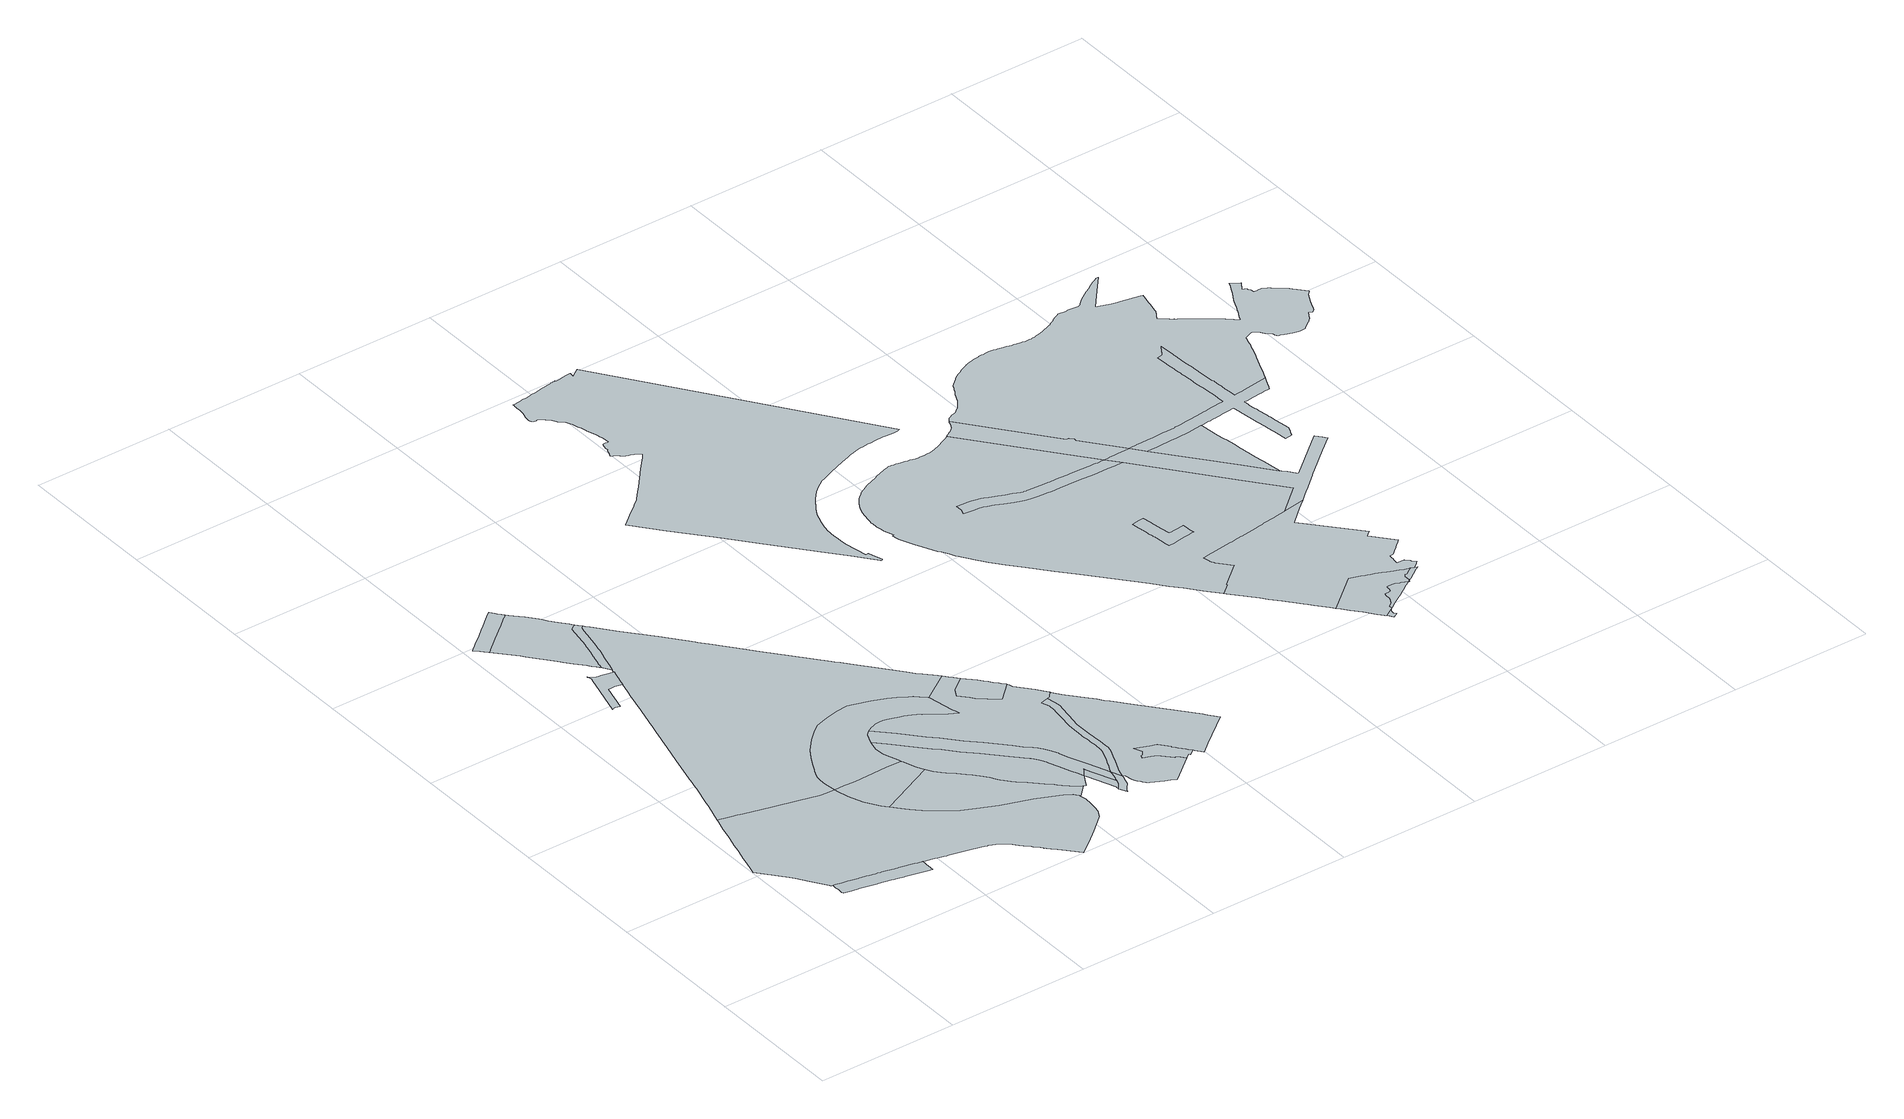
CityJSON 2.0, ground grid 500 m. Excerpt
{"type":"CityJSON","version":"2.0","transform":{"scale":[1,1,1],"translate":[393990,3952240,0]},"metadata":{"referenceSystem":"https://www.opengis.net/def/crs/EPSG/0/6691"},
"CityObjects":{
"object1":{"type":"GenericCityObject","attributes":{"class":"9","urbanPlanType":"21","prefecture":"13","city":"13100"},"geometry":[{"type":"MultiSurface","lod":"0","boundaries":[[[0,1,2,3,4,5,6,7,8,9,10,11,12,13,14,15,16,17,18,19,20,21,22,23,24,25,26,27,28,29,30,31,32,33,34,35,36,37,38,39,40,41,42,43,44,45,46,47,48,49,50,51,52,53]]]}]},
"object2":{"type":"GenericCityObject","attributes":{"class":"11","urbanPlanType":"21","prefecture":"13","city":"13100"},"geometry":[{"type":"MultiSurface","lod":"0","boundaries":[[[54,55,56,57,58,59,60,61,62,63,64,65,66,67,68,69,70,71,72,73,74,75,76,77,78,79,80,81,31,30,29,28,27,26,25,24,23,22,21,20,19,18,17,16,15,14,13,12,11,10,9,8,7,6,5,4,3,2,1,0,53,82,83,84,85,86,87,88,89,90,91,92,93,94,95,96,97,98,99,100,101,102,103,104,105,106,107,108,109,110,111,112,113,114,115,116,117,118,119,120,121,122,123,124,125,126,127,128,129,130,131,132,133,134,135,136,137,138,139,140,141,142,143,144,145]]]}]},
"object3":{"type":"GenericCityObject","attributes":{"class":"9","urbanPlanType":"21","prefecture":"13","city":"13100"},"geometry":[{"type":"MultiSurface","lod":"0","boundaries":[[[146,147,148,149,150,151,152,153,154,155,156,157,158,159,160,161,162,163,164,165,166,167,168,169,170,171,172]]]}]},
"object4":{"type":"GenericCityObject","attributes":{"class":"11","urbanPlanType":"21","prefecture":"13","city":"13100"},"geometry":[{"type":"MultiSurface","lod":"0","boundaries":[[[173,174,175,176,177,178,179,180,181,182,183,184,185,186,187,188,189,190,191,192,193,194,195,196,197,198,199,200,201,202,203,204,205,206,207,208,209,210]]]}]},
"object5":{"type":"GenericCityObject","attributes":{"class":"11","urbanPlanType":"21","prefecture":"13","city":"13100"},"geometry":[{"type":"MultiSurface","lod":"0","boundaries":[[[211,212,213,214,215,216,217,218,219,220,210,209,208,207,206,205,204,203,202,201,200,199,198,197,196,195,194,193,192,221,222,223,224,225,226,227,228,229,230,231,232,233,234,235,236,237,238,239,240,241,242,243,244,245,246,247,248,249,250,251,252,253,254,255]]]}]},
"object6":{"type":"GenericCityObject","attributes":{"class":"5","urbanPlanType":"21","prefecture":"13","city":"13100"},"geometry":[{"type":"MultiSurface","lod":"0","boundaries":[[[256,257,258,259,260,261,262,263,264,265,144,143,142,141,140,139,138,266]]]}]},
"object7":{"type":"GenericCityObject","attributes":{"class":"11","urbanPlanType":"21","prefecture":"13","city":"13100"},"geometry":[{"type":"MultiSurface","lod":"0","boundaries":[[[267,255,254,253,252,251,250,249,248,247,246,245,244,243,242,241,240,239,238,237,236,235,234,268,269,270,271,272,273,274,275,276,277,278,279,280,281,282,283]]]}]},
"object8":{"type":"GenericCityObject","attributes":{"class":"12","urbanPlanType":"21","prefecture":"13","city":"13100"},"geometry":[{"type":"MultiSurface","lod":"0","boundaries":[[[284,285,286,287,288,289,290,291,292,293,294,295,296,297,298,299,300,301,302,303,304,305,306,307,266,138,137,136,135,134,133,132,131,130,129,128,127,126,125,124,308]]]}]},
"object9":{"type":"GenericCityObject","attributes":{"class":"12","urbanPlanType":"21","prefecture":"13","city":"13100"},"geometry":[{"type":"MultiSurface","lod":"0","boundaries":[[[309,310,311,312,313,314,315,316,317,318,319,320,321,322,323,324,325,326,327,328,329,330,283,282,281,280,279,278,277,276,275,274,273,272,271,270,269,268,331,332,172,171,170,169,168,333,334,335,336,337,338,339,340,341,342,343,344,345,346,347,348,349,350,351,62,61,60,59,58,57,56,55,54,145,352,353,354,355,356,357,358,359,360,361,362,363,364,365,366,367,368,369,370,371,372,373,374,375,376,377,378]]]}]},
"object10":{"type":"GenericCityObject","attributes":{"class":"12","urbanPlanType":"21","prefecture":"13","city":"13100"},"geometry":[{"type":"MultiSurface","lod":"0","boundaries":[[[376,375,374,373,372,371,370,369,368,367,366,365,364,363,362,361,360,359,358,357,356,355,354,353,352,145,144,265,264,263,262,261,260,259,379,380,381,382,383,384,385,386,387,388,389,390,391,392,393,394,395,396,397,398,399,400,401,402,403,404,405,406,407,408,409,410,377]]]}]},
"object11":{"type":"GenericCityObject","attributes":{"class":"11","urbanPlanType":"21","prefecture":"13","city":"13100"},"geometry":[{"type":"MultiSurface","lod":"0","boundaries":[[[411,412,413,414,415,416,417,418,419,420,421,422,423,424,425,426,427,428,429,430,431,432,433,434,435,436,437,438,439,440,441,442,443,444,445,446,447,448,449,450,451,452,453,454,455,456,457,458,459,460,461,462,463,464,465,466,467,468,469,470,471,472,473,474,475,476,477,478,479,480,481,482,483,484,485,486,487,488,489,490,386,385,384,383,382,381,380,379,259,258,257,256,266,307,306,305,304,303,302,301,300,299,298,297,296,295,294,293,292,291,290,289,288,287,286,285,284,308,491,492,493,494]]]}]},
"object12":{"type":"GenericCityObject","attributes":{"class":"11","urbanPlanType":"21","prefecture":"13","city":"13100"},"geometry":[{"type":"MultiSurface","lod":"0","boundaries":[[[495,496,497,498,499,500,501,502,503,504,505,506,507,508,509,510,511,512,513,514,515,516,517,518,519,520,521,522,523,524,525,526,527,528,529,530,531,532,533,534,535,536,537,538,539,540,541,542,543,544,545,546,547,548,549,550,551,552,553,554,555,556,557,558,559,560,561,562,563,564,565,566,567,568,569,570,571,572,573,574,575,576,577,578,579,580,581,582,583,390,389,388,387,386,490,489,488,487,486,485,484,483,482,481,480,479,478,477,476,475,474,473,472,471,470,469,468,467,466,465,464,463,462,461,460,459,458,457,456,455,454,453,452,451,450,449,448,447,446,445,444,443,442,441,440,439,438,437,436,435,434,433,432,431,430,429,428,427,426,425,424,423,422,421,420,419,418,417,416,415,414,413,412,411,494,584,585,586,587,588,589,590,591,592,593,594,595,596,597]]]}]},
"object13":{"type":"GenericCityObject","attributes":{"class":"11","urbanPlanType":"21","prefecture":"13","city":"13100"},"geometry":[{"type":"MultiSurface","lod":"0","boundaries":[[[598,599,600,378,377,410,409,408,407,406,405,404,403,402,401,400,399,398,397,396,395,394,393,392,391,390,583,582,581,580,579,578,577,576,575,574,573,572,571,570,569,568,567,566,565,564,563,562,561,560,559,558,557,556,555,554,553,552,551,550,549,548,547,546,545,544,543,542,541,540,539,538,537,536,535,534,533,532,531,530,529,528,527,526,525,524,523,522,521,520,519,518,517,516,515,514,513,512,511,510,509,508,507,506,505,504,503,502,501,500,499,498,497,496,495,597,601,602,603,604,605,606,607,608,609,610,611,612,613,614,615,616,617,618,619,620,621,622,623,624,625,626,627,628,629,630,631,632,633,634,635,636,637,638,639,640,641,642,643,644,645,646,647,648,649,650,651,652,653,654,655,656,657,658,659,660,661,662,663,664,665,666,667]]]}]},
"object14":{"type":"GenericCityObject","attributes":{"class":"5","urbanPlanType":"21","prefecture":"13","city":"13100"},"geometry":[{"type":"MultiSurface","lod":"0","boundaries":[[[588,587,586,585,584,494,668,669,670,671,672,673,674,675,676,677,678,679,680,681,589]]]}]},
"object15":{"type":"GenericCityObject","attributes":{"class":"9","urbanPlanType":"21","prefecture":"13","city":"13100"},"geometry":[{"type":"MultiSurface","lod":"0","boundaries":[[[597,596,595,594,593,592,591,590,589,681,680,679,678,677,676,682,683,684,685,686,687,688,689,690,691,692,693,694]]]}]},
"object16":{"type":"GenericCityObject","attributes":{"class":"11","urbanPlanType":"21","prefecture":"13","city":"13100"},"geometry":[{"type":"MultiSurface","lod":"0","boundaries":[[[695,696,697,698,699,700,701,702,703,704,705,706,707,708,709,710,711,712,713,650,649,648,647,646,645,644,643,642,641,640,639,638,637,636,635,634,633,632,631,630,629,628,627,626,625,624,623,622,621,620,619,618,617,616,615,614,613,612,611,610,609,608,607,606,605,604,603,602,601,597,694]]]}]},
"object17":{"type":"GenericCityObject","attributes":{"class":"11","urbanPlanType":"21","prefecture":"13","city":"13100"},"geometry":[{"type":"MultiSurface","lod":"0","boundaries":[[[714,715,716,717,718,719,720,721,667,666,665,664,663,662,661,660,659,658,657]]]}]},
"object18":{"type":"GenericCityObject","attributes":{"class":"9","urbanPlanType":"21","prefecture":"13","city":"13100"},"geometry":[{"type":"MultiSurface","lod":"0","boundaries":[[[722,723,724,725,726,727,728,729,730,731,732,733,734,735,736,737,738,739,740,741,742,743,744,745,746,747,748]]]}]},
"object19":{"type":"GenericCityObject","attributes":{"class":"5","urbanPlanType":"21","prefecture":"13","city":"13100"},"geometry":[{"type":"MultiSurface","lod":"0","boundaries":[[[749,750,751,752,753,754,755,756,757,758,759,760,761,652,651,650,713,712,711,710,709,708,707,706,705,704,703,702,701,700,699,698,697,696,695,694,762,763,764,765,766,767,768,769,770,771,772,773,774,775,776,777,778,779,780,745,744,743,742,741,740,739,738,737,736,735,734,733,732,731,730,729,728,727,726,725,724,723,722,748,781,782,783,784,785]]]}]},
"object20":{"type":"GenericCityObject","attributes":{"class":"12","urbanPlanType":"21","prefecture":"13","city":"13100"},"geometry":[{"type":"MultiSurface","lod":"0","boundaries":[[[786,787,788,789,790,791,792,793,794,795,796,797,798,799,800,801,802,803,804,805,806,807,808,809,810,811,812,813,814,815,816,817,818,819,820,821,822,823,824,825,826,827,828,829,830,831,832,833,834,835,836,837,838,839,840,841,842,843,844,845,846,847,848,849,850,851,852,853,854,855,856,857,858,859,860,861,862,863,864,865,866,867,868,869,870,871,872,873,874,875,876,877,878,879,880,881,882,883,884,885,886,887,888,889,890,891,892,893,894,895,896,897,898,899,900,901,902,903,904,905,906,907,908,909,910,911,912,913,914,915,916,917,918,919,920,921,922,923,924,925,926,927,928,929,930,931,932,933,934,935,936,937,938,939,940,941,942,943,944,945,946,947,948,949,950,951,952,953,954,955,956,957,958,959,960,961,962,963,964,965,966,967,968,969,970,971,972,973,974,975,976,977,978,979,980,981,982,983,984,985,986,987,988,989,990,991,992,993,994,995,996,997,998,999,1000,1001,1002,1003,1004]]]}]},
"object21":{"type":"GenericCityObject","attributes":{"class":"11","urbanPlanType":"21","prefecture":"13","city":"13100"},"geometry":[{"type":"MultiSurface","lod":"0","boundaries":[[[1005,1006,1007,1008,1009,1010,1011,1012,1013,1014,1015,1016,1017,1018,1019,1020,1021,1022,1023,1024,1025,1026,1027,1028,1029,1030,1031,1032,1033,1034,1035,1036,1037,1038,1039,1040,1041,1042,1043,1044,1045,1046,1047,1048,1049,1050,1051,1052,1053,1054,1055,1056,1057,1058,1059,1060,1061,1062,1063,1064,1065,1066,1067,1068,1069,1070,1071,1072,1073,1074,1075,1076,1077,1078,1079,1080,1081,1082,1083,1084,1085,1086,1087,1088,1089,1090,1091,1092,1093,1094,1095,1096,1097,1098,1099,1100,1101,1102,1103,1104,1105,1106,1107,1108,1109,1110,1111,1112,1113,1114,1115,1116,1117,1118,1119,1120,1121,1122,1123,1124,1125,1126,1127,1128,1129,1130,1131,1132,1133,1134,1135,1136,1137,1138,1139,1140,1141,1142,1143,1144,1145,1146,1147,1148,1149,1150,1151,1152,1153,1154,1155,1156,1157,1158,1159,1160,1161,1162,1163,1164,1165,1166,1167,1168,1169,1170,1171,1172,1173,1174,1175,1176,1177,1178,1179,1180,1181,1182,1183,1184,1185,1186,1187,1188,1189,1190,1191,1192,1193,1194,1195,1196,1197,1198,1199,1200,1201,1202,1203,1204,1205,1206,1207,1208,1209,1210,1211,1212,1213,1214,1215,1216],[1217,1218,1219,1220,1221,1222,1223,1224,1225,1226,1227,1228,1229,1230,1231,1232,1233,1234,1235,1236,1237,1238,1239,1240,1241,1242,1243,1244,1245,1246,1247,1248,1249,1250,1251,1252,1253]]]}]},
"object22":{"type":"GenericCityObject","attributes":{"class":"9","urbanPlanType":"21","prefecture":"13","city":"13100"},"geometry":[{"type":"MultiSurface","lod":"0","boundaries":[[[1215,1214,1213,1212,1211,1210,1209,1208,1207,1206,1205,1204,1203,1202,1201,1200,1199,1198,1197,1196,1195,1194,1193,1192,1191,1190,1189,1188,1187,1186,1185,1184,1183,1182,1181,1180,1179,1178,1177,1176,1175,1174,1173,1172,1171,1170,1169,1168,1167,1166,1165,1164,1163,1162,1161,1160,1159,1158,1157,1156,1155,1154,1153,1152,1151,1150,1149,1148,1147,1146,1145,1144,1216]]]}]},
"object23":{"type":"GenericCityObject","attributes":{"class":"9","urbanPlanType":"21","prefecture":"13","city":"13100"},"geometry":[{"type":"MultiSurface","lod":"0","boundaries":[[[1252,1251,1250,1249,1248,1247,1246,1245,1244,1243,1242,1241,1240,1239,1238,1237,1236,1235,1234,1233,1232,1231,1230,1229,1228,1227,1226,1225,1224,1223,1222,1221,1220,1219,1218,1217,1253]]]}]},
"object24":{"type":"GenericCityObject","attributes":{"class":"5","urbanPlanType":"21","prefecture":"13","city":"13100"},"geometry":[{"type":"MultiSurface","lod":"0","boundaries":[[[1254,1255,1256,1257,1258,1259,1260,1261]]]}]},
"object25":{"type":"GenericCityObject","attributes":{"class":"5","urbanPlanType":"21","prefecture":"13","city":"13100"},"geometry":[{"type":"MultiSurface","lod":"0","boundaries":[[[1262,1263,1264,1265,1266,1140,1139,1138,1137,1136,1135,1134,1133,1132,1131,1130,1129,1128,1127,1126,1125,1124,1123,1122,1121,1120,1119,1118,1117,1116,1115,1114,1113,1112,1111,1110,1109,1108,1107,1106,1105,1267,1268,1269,1270,1271,1272,1273,1274,1275,1276,1277,1278,1279,1280,1281,1282,1283,1284,1285,1286,1287,1288,1289,1290,1291,1292,1293,1294,1295,1296,1297,1298,1299,1300,1301,1302,1303,1304,1305,1306,1307,1308,1309,1310,1311,1312,1313,1314]]]}]},
"object26":{"type":"GenericCityObject","attributes":{"class":"5","urbanPlanType":"21","prefecture":"13","city":"13100"},"geometry":[{"type":"MultiSurface","lod":"0","boundaries":[[[1287,1286,1285,1284,1283,1282,1281,1280,1279,1278,1277,1276,1275,1315,1316,1317,1318,1319,1320,1260,1259,1321,1322,1323,1324,1325,1326,1327,1328,1329,1330,1331,1332,1333,1334,1335,1336,1337,1338,1339,1340,1341,1342,1343,1344,1345,1346,1347,1348,1349,1350,1351,1352,1353,1288]]]}]},
"object27":{"type":"GenericCityObject","attributes":{"class":"5","urbanPlanType":"21","prefecture":"13","city":"13100"},"geometry":[{"type":"MultiSurface","lod":"0","boundaries":[[[1346,1345,1344,1343,1342,1341,1340,1339,1338,1337,1336,1335,1334,1333,1332,1331,1330,1329,1328,1327,1326,1325,1324,1323,1322,1321,1259,1354,1355,1356,1357,1358,1359,1360,1361,1362,1363,1364,1365,1366,1347]]]}]},
"object28":{"type":"GenericCityObject","attributes":{"class":"11","urbanPlanType":"21","prefecture":"13","city":"13100"},"geometry":[{"type":"MultiSurface","lod":"0","boundaries":[[[1367,1368,1369,1370,1371,1372,1373,1374,1375,1376,1377,1378,1379,1380,1381,1382,1383,1384,1385,1386,1006,1005,1216,1387,1388,1389,1390,1391,1392,1393,1394]]]}]},
"object29":{"type":"GenericCityObject","attributes":{"class":"5","urbanPlanType":"21","prefecture":"13","city":"13100"},"geometry":[{"type":"MultiSurface","lod":"0","boundaries":[[[1395,1349,1348,1347]]]}]},
"object30":{"type":"GenericCityObject","attributes":{"class":"5","urbanPlanType":"21","prefecture":"13","city":"13100"},"geometry":[{"type":"MultiSurface","lod":"0","boundaries":[[[1289,1288,1353,1352,1351,1350,1349,1396,1397,1398,1399,1400,1401,1402,1403,1290]]]}]},
"object31":{"type":"GenericCityObject","attributes":{"class":"11","urbanPlanType":"21","prefecture":"13","city":"13100"},"geometry":[{"type":"MultiSurface","lod":"0","boundaries":[[[1404,1405,1406,1407,1408,1409,1410,1411,1412,1413,1414,1415,1416,1417,1418,1419,1420,1421,1422,1423,1424,1425,1426,1427,1428,1429,1430,1431,1432,1433,1434,1435,1436]]]}]},
"object32":{"type":"GenericCityObject","attributes":{"class":"9","urbanPlanType":"21","prefecture":"13","city":"13100"},"geometry":[{"type":"MultiSurface","lod":"0","boundaries":[[[1394,1393,1392,1391,1390,1389,1388,1387,1216,1144,1143,1142,1141,1140,1266,1265,1437,1438,1439,1440,1441,1442,1443,1444,1445,1446,1447,1448,1449,1450,1451,1452,1436,1435,1434]]]}]},
"object33":{"type":"GenericCityObject","attributes":{"class":"9","urbanPlanType":"21","prefecture":"13","city":"13100"},"geometry":[{"type":"MultiSurface","lod":"0","boundaries":[[[1453,1454,1455,1456,1457,1458,1459,1460,1461,1462,1463,1464,1465,1466,1467,1468,1469,1470,1471,1472,1473,1474,1475,1476,1477,1478,1479,1480,1481,1482,1483,1484,1485,1486,1487,1488,1489,1490,1491,1492,1493,1494,1495,1496,1497,1498,1499,1500,1501,1502,1503,1504,1505,1506,1507,1508,1509,1510,1511,1512,1513,1514,1515,1516,1517,1518,1519,1520,1521,1522,1523,1524,1525,1526,1527,1528,1529,1530,1531,1532,1533,1534,1535,1536,1537,1538,1539,1540,1541,1542,1543,1544,1545,1546,1547,1548,1394,1434,1433,1432,1431,1430,1429,1428,1427,1426,1425,1424,1423,1422,1421,1420,1419,1418,1417,1549,1550,1551,1552,1553,1554,1555,1556,1557,1558,1559,1560,1561,1562,1563,1564,1565,1566,1567,1568,1569,1570,1571,1572,1573,1574,1575,1576,1577,1578,1579,1580,1581,1582,1583,1584,1585,1586,1587,1588,1589,1590,1591,1592,1593,1594,1595,1596,1597,1598,1599,1600,1601,1602,1603,1604,1605,1606,1607,1608,1609,1610,1611,1612]]]}]},
"object34":{"type":"GenericCityObject","attributes":{"class":"11","urbanPlanType":"21","prefecture":"13","city":"13100"},"geometry":[{"type":"MultiSurface","lod":"0","boundaries":[[[1613,1614,1615,1616,1617,1618,1619,1620,1621,1622,1623,1624,1625,1626,1627,1628,1629,1630,1631,1632,1633,1634,1635,1636,1637,1638,1639,1640,1641,1642,1643,1644,1645,1646,1647,1648,1649,1650,1651,1652,1653,1654,1655,1656,1657,1658,1659,1660,1661,1662,1663,1664,1665,1666,1667,1668,1669,1670,1671,1672,1673,1674,1675,1676,1677,1678,1679,1680,1681,1682,1683,1684,1685,1686,1687,1688,1689,1690,1691,1692,1693,1694,1695,1696,1697,1698,1699,1700,1701,1702,1703,1704,1705,1706,1707,1708,1709,1710,1711,1712,1713,1714,1715,1716,1717,1718,1719,1720,1721,1722,1723,1724,1725,1726,1727,1728,1729,1730,1731,1732,1733,1734,1735,1736,1737,1738,1739,1740,1741,1742,1743,1744,1745,1746,1747,1748,1749,1750,1751,1752,1753,1754,1755,1756,1757,1758,1759,1760,1761,1762,1763,1764,1765,1766,1767,1768,1769,1770,1771,1772,1773,1774,1775,1776,1777,1778,1779,1780,1781,1782,1783,1784,1785,1786,1787,1788,1789,1790,1791,1792,1793,1794,1795,1796,1797,1798,1799,1800,1801,1802,1803,1804,1805,1806,1807,1808,1809,1810,1811,1812,1813,1814,1815,1816,1817,1818,1819,1820,1821,1822,1823,1824,1825,1826,1827,1828,1829,1830,1831,1832,1833,1834,1835,1836,1837,1838,1839,1840,1841,1842,1843,1844,1845,1846,1371,1370,1369,1368,1367,1394,1548,1547,1546,1545,1544,1543,1542,1541,1540,1539,1538,1537,1536,1535,1534,1533,1532,1531,1530,1529,1528,1527,1526,1525,1524,1523,1522,1521,1520,1519,1518,1517,1516,1515,1514,1513,1512,1511,1510,1509,1508,1507,1506,1505,1504,1503,1502,1501,1500,1499,1498,1497,1496,1495,1494,1493,1492,1491,1490,1489,1488,1487,1486,1485,1484,1483,1482,1481,1480,1479,1478,1477,1476,1475,1474,1473,1472,1471,1470,1469,1468,1467,1466,1465,1464,1463,1462,1461,1460,1459,1458,1457,1456,1455,1454,1453,1612,1847,1848,1849,1850,1851,1852,1853,1854,1855,1856,1857,1858,1859,1860,1861,1862,1863,1864,1865,1866,1867,1868,1869,1870,1871,1872,1873,1874,1875,1876,1877,1878,1879,1880,1881,1882,1883,1884,1885,1886,1887,1888,1889,1890,1891,1892,1893,1894,1895,1896,1897,1898,1899,1900,1901,1902,1903,1904,1905,1906,1907,1908,1909,1910,1911,1912,1913,1914,1915,1916,1917,1918,1919,1920,1921]]]}]}
},
"vertices":[
[451,258,0],[433,262,0],[429,263,0],[385,273,0],[385,274,0],[380,275,0],[377,275,0],[375,276,0],[367,277,0],[363,278,0],[341,284,0],[320,288,0],[318,288,0],[307,291,0],[306,291,0],[293,293,0],[292,294,0],[276,297,0],[274,297,0],[271,298,0],[248,303,0],[245,303,0],[244,304,0],[217,309,0],[212,310,0],[210,311,0],[205,312,0],[189,315,0],[168,319,0],[164,320,0],[162,320,0],[159,321,0],[158,305,0],[158,292,0],[158,285,0],[157,274,0],[160,269,0],[174,266,0],[187,263,0],[209,259,0],[212,258,0],[271,246,0],[275,245,0],[325,235,0],[327,234,0],[332,233,0],[361,226,0],[365,226,0],[442,208,0],[453,205,0],[455,233,0],[454,233,0],[455,248,0],[455,257,0],
[436,728,0],[417,731,0],[349,747,0],[264,768,0],[169,793,0],[151,798,0],[133,802,0],[114,807,0],[86,814,0],[82,803,0],[70,762,0],[58,717,0],[46,674,0],[38,645,0],[26,602,0],[17,568,0],[11,547,0],[5,524,0],[12,515,0],[27,496,0],[77,434,0],[89,419,0],[114,381,0],[146,333,0],[147,332,0],[148,330,0],[152,322,0],[155,322,0],[464,255,0],[481,251,0],[500,247,0],[503,246,0],[530,240,0],[532,239,0],[541,237,0],[568,231,0],[607,222,0],[660,208,0],[665,206,0],[666,206,0],[673,204,0],[679,202,0],[690,197,0],[723,173,0],[744,150,0],[750,143,0],[753,139,0],[770,121,0],[773,118,0],[789,100,0],[795,93,0],[796,91,0],[797,91,0],[801,86,0],[811,76,0],[814,73,0],[814,72,0],[834,51,0],[836,48,0],[843,40,0],[852,30,0],[879,1,0],[923,34,0],[972,74,0],[1010,107,0],[1033,127,0],[1046,153,0],[1051,173,0],[1055,201,0],[1055,226,0],[1052,247,0],[1052,253,0],[1049,256,0],[1040,269,0],[1015,285,0],[983,300,0],[929,322,0],[825,358,0],[759,386,0],[714,408,0],[658,445,0],[617,478,0],[590,506,0],[580,516,0],[549,554,0],[532,574,0],[500,623,0],[482,676,0],[479,683,0],[472,711,0],[470,727,0],[470,728,0],
[287,1645,0],[267,1647,0],[255,1649,0],[251,1649,0],[250,1649,0],[248,1650,0],[246,1651,0],[233,1660,0],[230,1664,0],[229,1665,0],[228,1667,0],[232,1650,0],[230,1645,0],[186,1482,0],[198,1486,0],[199,1486,0],[214,1481,0],[240,1575,0],[249,1575,0],[269,1576,0],[270,1576,0],[272,1575,0],[291,1570,0],[298,1596,0],[298,1598,0],[306,1626,0],[310,1640,0],
[218,2094,0],[214,2098,0],[206,2110,0],[195,2125,0],[194,2125,0],[176,2110,0],[128,2070,0],[125,2068,0],[124,2067,0],[96,2043,0],[82,2032,0],[59,2013,0],[53,2008,0],[40,1998,0],[32,1991,0],[34,1988,0],[39,1983,0],[56,1965,0],[59,1962,0],[67,1953,0],[75,1959,0],[76,1960,0],[78,1962,0],[114,1992,0],[123,1999,0],[125,2001,0],[129,2004,0],[133,2008,0],[137,2011,0],[154,2025,0],[156,2026,0],[160,2030,0],[171,2039,0],[200,2063,0],[206,2068,0],[213,2074,0],[221,2080,0],[226,2085,0],
[363,1917,0],[354,1928,0],[339,1947,0],[311,1980,0],[302,1997,0],[296,2006,0],[269,2040,0],[244,2066,0],[233,2078,0],[232,2079,0],[132,1880,0],[142,1867,0],[206,1788,0],[217,1775,0],[237,1749,0],[238,1749,0],[256,1727,0],[259,1724,0],[260,1723,0],[274,1705,0],[277,1702,0],[277,1701,0],[290,1685,0],[292,1682,0],[295,1694,0],[296,1696,0],[296,1699,0],[299,1708,0],[304,1728,0],[308,1740,0],[308,1741,0],[308,1743,0],[312,1755,0],[315,1765,0],[316,1767,0],[316,1768,0],[322,1793,0],[322,1796,0],[324,1802,0],[326,1808,0],[335,1854,0],[344,1900,0],[347,1903,0],[356,1910,0],[364,1916,0],
[755,650,0],[743,678,0],[728,722,0],[725,728,0],[673,728,0],[643,727,0],[596,727,0],[550,725,0],[519,726,0],[509,727,0],[756,649,0],
[371,1907,0],[313,1652,0],[317,1665,0],[321,1679,0],[321,1680,0],[323,1689,0],[329,1710,0],[334,1726,0],[335,1729,0],[344,1759,0],[347,1771,0],[351,1787,0],[354,1801,0],[364,1848,0],[368,1872,0],[372,1888,0],[381,1895,0],
[1073,299,0],[1058,312,0],[1053,316,0],[1031,340,0],[1025,346,0],[1014,356,0],[1003,368,0],[991,380,0],[978,393,0],[975,396,0],[966,405,0],[952,416,0],[930,440,0],[915,456,0],[907,467,0],[899,480,0],[889,495,0],[870,520,0],[856,538,0],[842,553,0],[821,574,0],[810,584,0],[787,607,0],[770,626,0],[1092,287,0],
[1099,1020,0],[1091,1029,0],[1058,1064,0],[1044,1080,0],[1026,1103,0],[956,1188,0],[927,1223,0],[900,1256,0],[894,1264,0],[882,1278,0],[876,1284,0],[797,1381,0],[732,1461,0],[706,1493,0],[632,1585,0],[616,1606,0],[609,1614,0],[605,1619,0],[532,1710,0],[454,1805,0],[395,1878,0],[385,1890,0],[311,1644,0],[311,1642,0],[286,1551,0],[280,1531,0],[272,1501,0],[263,1466,0],[252,1424,0],[250,1417,0],[236,1361,0],[227,1328,0],[221,1305,0],[196,1217,0],[177,1146,0],[151,1046,0],[150,1042,0],[147,1032,0],[138,994,0],[137,988,0],[116,915,0],[108,884,0],[97,850,0],[468,749,0],[465,770,0],[465,795,0],[469,816,0],[481,845,0],[481,846,0],[484,851,0],[498,880,0],[516,911,0],[536,942,0],[574,984,0],[592,1001,0],[603,1012,0],[636,1037,0],[664,1046,0],[693,1054,0],[730,1061,0],[770,1065,0],[800,1056,0],[846,1043,0],[893,1025,0],[921,1011,0],[950,992,0],[964,983,0],[978,970,0],[999,951,0],[1100,1019,0],
[722,738,0],[712,767,0],[704,793,0],[701,811,0],[701,821,0],[702,828,0],[710,859,0],[712,865,0],[719,885,0],[728,904,0],[736,912,0],[744,918,0],[748,921,0],[761,928,0],[771,932,0],[783,936,0],[795,938,0],[811,937,0],[825,934,0],[840,929,0],[865,922,0],[878,917,0],[901,907,0],[911,903,0],[915,900,0],[924,895,0],[929,891,0],[965,865,0],[994,845,0],[1024,829,0],[1020,845,0],[1016,855,0],
[1119,349,0],[1109,375,0],[1093,416,0],[1081,450,0],[1080,451,0],[1080,452,0],[1079,453,0],[1079,454,0],[1079,455,0],[1078,455,0],[1078,456,0],[1078,457,0],[1077,458,0],[1077,459,0],[1076,460,0],[1076,461,0],[1075,462,0],[1075,463,0],[1075,464,0],[1074,464,0],[1074,465,0],[1074,466,0],[1073,467,0],[1073,468,0],[1072,469,0],[1072,470,0],[1071,470,0],[1071,471,0],[1071,472,0],[1070,472,0],[1070,473,0],[1069,474,0],[1069,475,0],[1068,476,0],[1068,477,0],[1067,477,0],[1067,478,0],[1066,479,0],[1066,480,0],[1065,481,0],[1065,482,0],[1064,482,0],[1064,483,0],[1063,484,0],[1062,485,0],[1062,486,0],[1061,487,0],[1061,488,0],[1060,488,0],[1060,489,0],[1059,490,0],[1058,491,0],[1058,492,0],[1057,492,0],[1057,493,0],[1056,494,0],[1055,495,0],[1055,496,0],[1054,496,0],[1054,497,0],[1053,498,0],[1052,499,0],[1051,500,0],[1051,501,0],[1050,501,0],[1049,502,0],[1049,503,0],[1048,503,0],[1048,504,0],[1047,504,0],[1047,505,0],[1027,526,0],[1004,550,0],[973,583,0],[943,616,0],[900,661,0],[861,704,0],[851,714,0],[821,747,0],[746,828,0],[1100,283,0],[1116,312,0],[1123,323,0],[1127,329,0],
[1186,343,0],[1175,371,0],[1165,397,0],[1149,437,0],[1137,471,0],[1136,472,0],[1136,473,0],[1136,474,0],[1135,475,0],[1135,476,0],[1134,477,0],[1134,478,0],[1133,479,0],[1133,480,0],[1133,481,0],[1132,482,0],[1132,483,0],[1131,484,0],[1131,485,0],[1130,486,0],[1130,488,0],[1129,488,0],[1129,489,0],[1128,490,0],[1128,491,0],[1127,492,0],[1127,494,0],[1126,495,0],[1125,496,0],[1125,498,0],[1124,498,0],[1124,499,0],[1123,500,0],[1123,501,0],[1122,502,0],[1122,503,0],[1121,504,0],[1120,505,0],[1120,506,0],[1119,507,0],[1119,508,0],[1118,509,0],[1118,510,0],[1117,511,0],[1116,512,0],[1116,513,0],[1115,514,0],[1115,515,0],[1114,516,0],[1113,517,0],[1113,518,0],[1112,519,0],[1111,520,0],[1110,521,0],[1110,522,0],[1109,523,0],[1108,524,0],[1108,525,0],[1107,526,0],[1106,527,0],[1106,528,0],[1105,529,0],[1104,530,0],[1103,531,0],[1102,532,0],[1102,533,0],[1101,534,0],[1100,535,0],[1099,536,0],[1099,537,0],[1098,537,0],[1097,538,0],[1097,539,0],[1096,540,0],[1095,541,0],[1094,542,0],[1093,543,0],[1092,544,0],[1091,545,0],[1091,546,0],[1070,567,0],[1048,591,0],[1017,624,0],[987,657,0],[944,702,0],[919,730,0],[893,758,0],[865,788,0],[803,855,0],[1128,332,0],[1133,338,0],[1138,345,0],[1148,358,0],[1158,332,0],[1191,249,0],[1192,252,0],[1194,259,0],[1195,262,0],[1198,273,0],[1201,285,0],[1202,289,0],[1203,292,0],[1205,296,0],
[1123,991,0],[1113,1003,0],[1106,1011,0],[1207,304,0],[1212,315,0],[1216,322,0],[1218,325,0],[1221,333,0],[1228,347,0],[1230,350,0],[1231,354,0],[1233,357,0],[1235,363,0],[1239,374,0],[1242,382,0],[1248,396,0],[1250,402,0],[1251,406,0],[1252,412,0],[1252,419,0],[1253,425,0],[1253,426,0],[1253,429,0],[1253,441,0],[1253,447,0],[1252,457,0],[1252,466,0],[1252,473,0],[1251,482,0],[1251,490,0],[1250,505,0],[1250,511,0],[1250,570,0],[1252,576,0],[1255,598,0],[1256,600,0],[1257,609,0],[1259,624,0],[1260,629,0],[1261,637,0],[1263,649,0],[1264,658,0],[1266,666,0],[1266,671,0],[1267,674,0],[1267,677,0],[1266,690,0],[1266,692,0],[1265,694,0],[1263,701,0],[1257,721,0],[1270,725,0],[1286,730,0],[1295,732,0],[1313,751,0],[1301,769,0],[1285,789,0],[1239,845,0],[1236,857,0],[1233,862,0],[1176,809,0],[1165,814,0],[1146,828,0],[1137,836,0],[1133,839,0],[1114,856,0],[1100,876,0],[1072,908,0],[1086,935,0],[1138,976,0],
[1130,321,0],[1170,221,0],[1170,220,0],[1170,219,0],[1171,219,0],[1171,218,0],[1171,217,0],[1172,216,0],[1172,215,0],[1173,216,0],[1177,221,0],[1180,225,0],[1182,228,0],[1187,234,0],
[1169,211,0],[1170,209,0],[1182,181,0],[1183,184,0],[1186,190,0],[1190,195,0],[1192,199,0],[1207,215,0],[1209,221,0],[1211,226,0],[1213,234,0],[1218,249,0],[1220,258,0],
[1222,266,0],[1229,288,0],[1231,294,0],[1244,321,0],[1253,340,0],[1262,362,0],[1271,386,0],[1274,394,0],[1277,406,0],[1278,424,0],[1278,447,0],[1276,503,0],[1275,513,0],[1275,564,0],[1279,586,0],[1290,656,0],[1293,675,0],[1292,687,0],[1291,697,0],
[1231,866,0],[1225,873,0],[1216,884,0],[1204,898,0],[1195,910,0],[1191,915,0],[1173,937,0],[1162,950,0],
[1471,245,0],[1462,256,0],[1454,266,0],[1446,277,0],[1442,282,0],[1433,293,0],[1434,294,0],[1407,328,0],[1386,336,0],[1375,341,0],[1337,356,0],[1343,341,0],[1349,326,0],[1338,312,0],[1333,310,0],[1330,309,0],[1328,299,0],[1353,289,0],[1373,281,0],[1381,273,0],[1409,239,0],[1414,243,0],[1424,231,0],[1436,216,0],[1454,230,0],[1458,225,0],[1476,239,0],
[1625,364,0],[1616,376,0],[1558,446,0],[1486,535,0],[1431,603,0],[1419,617,0],[1405,635,0],[1380,666,0],[1365,683,0],[1349,702,0],[1334,721,0],[1319,742,0],[1314,749,0],[1227,256,0],[1233,224,0],[1236,220,0],[1238,215,0],[1241,210,0],[1244,205,0],[1248,200,0],[1251,195,0],[1254,191,0],[1258,187,0],[1262,182,0],[1265,179,0],[1308,160,0],[1326,151,0],[1343,142,0],[1363,158,0],[1383,174,0],[1397,185,0],[1417,201,0],[1480,234,0],[1486,227,0],[1498,211,0],[1534,240,0],[1651,332,0],
[1682,2313,0],[1195,3007,0],[1164,2984,0],[1165,3003,0],[1157,3002,0],[1156,3001,0],[1154,3001,0],[1152,3001,0],[1135,2999,0],[1134,2998,0],[1125,2997,0],[1116,2996,0],[1104,2995,0],[1103,2997,0],[1102,2997,0],[1096,2996,0],[1095,2996,0],[1093,2996,0],[1088,2995,0],[1085,2995,0],[1078,2994,0],[1071,2993,0],[1063,2991,0],[1052,2990,0],[1050,2990,0],[1038,2988,0],[1017,2984,0],[1004,2983,0],[1000,2982,0],[991,2980,0],[976,2978,0],[971,2978,0],[965,2977,0],[962,2976,0],[949,2974,0],[926,2971,0],[924,2971,0],[924,2965,0],[924,2963,0],[924,2958,0],[924,2953,0],[924,2943,0],[923,2938,0],[923,2931,0],[923,2927,0],[922,2920,0],[922,2918,0],[920,2912,0],[919,2909,0],[914,2895,0],[914,2893,0],[913,2885,0],[913,2883,0],[913,2877,0],[913,2874,0],[914,2871,0],[915,2868,0],[916,2867,0],[919,2865,0],[922,2863,0],[926,2862,0],[929,2862,0],[930,2862,0],[934,2862,0],[942,2862,0],[949,2856,0],[950,2855,0],[956,2848,0],[958,2845,0],[963,2843,0],[969,2833,0],[976,2821,0],[979,2818,0],[980,2817,0],[984,2814,0],[991,2808,0],[996,2804,0],[1002,2790,0],[1004,2785,0],[1006,2781,0],[1006,2778,0],[1011,2759,0],[1011,2758,0],[1013,2756,0],[1014,2754,0],[1015,2752,0],[1015,2751,0],[1019,2731,0],[1021,2726,0],[1029,2698,0],[1031,2689,0],[1035,2675,0],[1037,2666,0],[1038,2637,0],[1035,2637,0],[1028,2638,0],[1020,2639,0],[1016,2636,0],[1016,2635,0],[1011,2616,0],[1013,2604,0],[1013,2603,0],[1011,2603,0],[1009,2602,0],[1008,2601,0],[1005,2592,0],[1005,2590,0],[997,2575,0],[998,2574,0],[1005,2570,0],[1008,2568,0],[1015,2564,0],[1016,2563,0],[1022,2557,0],[1025,2555,0],[1029,2551,0],[1036,2546,0],[1040,2544,0],[1044,2543,0],[1045,2543,0],[1055,2540,0],[1062,2537,0],[1070,2533,0],[1072,2531,0],[1084,2524,0],[1072,2509,0],[1061,2497,0],[1053,2488,0],[1038,2471,0],[1032,2464,0],[1014,2443,0],[1011,2440,0],[999,2426,0],[982,2407,0],[968,2391,0],[965,2387,0],[959,2380,0],[936,2354,0],[933,2351,0],[932,2350,0],[929,2347,0],[921,2337,0],[912,2330,0],[902,2322,0],[888,2310,0],[864,2291,0],[842,2273,0],[814,2250,0],[895,2149,0],[974,2055,0],[1004,2017,0],[1082,1924,0],[1220,1756,0],[1265,1700,0],[1310,1643,0],[1324,1628,0],[1325,1627,0],[1326,1627,0],[1327,1627,0],[1328,1627,0],[1329,1628,0],[1329,1629,0],[1329,1630,0],[1329,1631,0],[1329,1632,0],[1322,1655,0],[1315,1680,0],[1305,1678,0],[1298,1721,0],[1291,1761,0],[1289,1775,0],[1288,1789,0],[1287,1808,0],[1287,1820,0],[1287,1836,0],[1289,1857,0],[1291,1867,0],[1293,1877,0],[1300,1900,0],[1305,1916,0],[1311,1934,0],[1317,1946,0],[1323,1956,0],[1331,1970,0],[1340,1983,0],[1350,1998,0],[1362,2013,0],[1373,2026,0],[1387,2041,0],[1396,2049,0],[1408,2059,0],[1419,2067,0],[1435,2077,0],[1448,2083,0],[1469,2091,0],[1490,2099,0],[1517,2110,0],[1546,2121,0],[1560,2126,0],[1577,2132,0],[1588,2136,0],[1604,2141,0],[1612,2143,0],[1624,2146,0],[1636,2148,0],[1649,2149,0],[1655,2150,0],[1666,2151,0],[1678,2152,0],[1700,2153,0],[1722,2154,0],[1731,2154,0],[1734,2154,0],[1738,2154,0],[1766,2151,0],[1777,2152,0],[1782,2153,0],[1788,2155,0],[1792,2157,0],
[2121,1742,0],[1885,2039,0],[1885,2038,0],[1881,2036,0],[1875,2032,0],[1867,2028,0],[1859,2024,0],[1850,2020,0],[1841,2016,0],[1829,2011,0],[1820,2008,0],[1813,2005,0],[1804,2003,0],[1794,2001,0],[1780,1999,0],[1769,1998,0],[1758,1998,0],[1754,1999,0],[1747,1999,0],[1737,2000,0],[1728,2002,0],[1719,2004,0],[1712,2005,0],[1702,2007,0],[1691,2009,0],[1675,2012,0],[1671,2013,0],[1665,2014,0],[1656,2015,0],[1653,2016,0],[1648,2016,0],[1645,2016,0],[1643,2015,0],[1637,2014,0],[1634,2013,0],[1623,2010,0],[1604,2003,0],[1584,1996,0],[1574,1991,0],[1562,1987,0],[1553,1983,0],[1541,1979,0],[1535,1977,0],[1530,1974,0],[1519,1969,0],[1509,1963,0],[1502,1959,0],[1493,1953,0],[1488,1948,0],[1485,1946,0],[1481,1943,0],[1475,1937,0],[1469,1932,0],[1464,1925,0],[1457,1915,0],[1454,1912,0],[1446,1898,0],[1441,1889,0],[1437,1879,0],[1432,1866,0],[1429,1853,0],[1428,1848,0],[1425,1827,0],[1423,1818,0],[1422,1807,0],[1422,1797,0],[1422,1780,0],[1424,1762,0],[1426,1749,0],[1438,1712,0],[1432,1712,0],[1434,1692,0],[1437,1684,0],[1442,1670,0],[1459,1631,0],[1469,1608,0],[1492,1563,0],[1499,1552,0],[1513,1528,0],[1522,1509,0],[1524,1506,0],[1531,1495,0],[1536,1487,0],[1545,1474,0],[1553,1461,0],[1562,1449,0],[1573,1434,0],[1582,1421,0],[1589,1412,0],[1602,1395,0],[1608,1387,0],[1616,1379,0],[1656,1331,0],[1715,1261,0],[1766,1201,0],[1869,1079,0],[1909,1032,0],[1947,986,0],[1976,952,0],[2015,905,0],[2057,856,0],[2094,886,0],[2092,889,0],[2171,955,0],[2173,957,0],[2158,974,0],[2134,1003,0],[2132,1006,0],[2129,1009,0],[2128,1013,0],[2127,1015,0],[2126,1018,0],[2126,1022,0],[2121,1045,0],[2126,1046,0],[2154,1050,0],[2161,1051,0],[2191,1055,0],[2208,1058,0],[2234,1062,0],[2247,1063,0],[2264,1066,0],[2272,1067,0],[2276,1068,0],[2285,1069,0],[2288,1069,0],[2299,1071,0],[2322,1074,0],[2329,1075,0],[2348,1078,0],[2357,1079,0],[2374,1082,0],[2382,1083,0],[2426,1089,0],[2435,1091,0],[2469,1096,0],[2567,1180,0],[2466,1308,0],[2232,1603,0],[2231,1603,0],[2203,1603,0],[2177,1603,0],[2126,1604,0],[2085,1606,0],[2060,1607,0],[2028,1608,0],[1997,1609,0],[1966,1610,0],[1955,1611,0],[1915,1612,0],[1894,1614,0],[1870,1619,0],[1839,1631,0],[1809,1644,0],[1782,1655,0],[1773,1659,0],[1760,1663,0],[1747,1668,0],[1735,1670,0],[1713,1672,0],[1675,1675,0],[1682,1696,0],[1682,1709,0],[1682,1713,0],[1683,1721,0],[1688,1720,0],[1702,1719,0],[1726,1717,0],[1736,1716,0],[1750,1715,0],[1756,1713,0],[1768,1710,0],[1775,1707,0],[1777,1706,0],[1791,1701,0],[1809,1693,0],[1818,1690,0],[1826,1687,0],[1830,1685,0],[1838,1682,0],[1840,1681,0],[1860,1673,0],[1874,1667,0],[1885,1663,0],[1893,1661,0],[1896,1660,0],[1904,1659,0],[1906,1659,0],[1916,1658,0],[1927,1658,0],[1956,1657,0],[1980,1656,0],[1988,1655,0],[1991,1655,0],[2008,1655,0],[2025,1654,0],[2029,1654,0],[2030,1654,0],[2056,1653,0],[2064,1652,0],[2068,1652,0],[2110,1651,0],[2134,1650,0],[2137,1650,0],[2140,1650,0],[2144,1650,0],[2156,1649,0],[2161,1649,0],[2170,1648,0],[2173,1648,0],[2183,1649,0],[2195,1649,0],[2118,1214,0],[2132,1215,0],[2135,1216,0],[2143,1217,0],[2151,1218,0],[2170,1221,0],[2176,1221,0],[2178,1203,0],[2179,1191,0],[2181,1174,0],[2176,1174,0],[2158,1171,0],[2142,1169,0],[2120,1166,0],[2106,1164,0],[2096,1163,0],[2078,1161,0],[2076,1178,0],[2075,1188,0],[2070,1227,0],[2069,1230,0],[2069,1231,0],[2066,1249,0],[2066,1254,0],[2063,1277,0],[2062,1278,0],[2062,1281,0],[2060,1294,0],[2059,1303,0],[2057,1319,0],[2075,1322,0],[2085,1323,0],[2102,1325,0],[2107,1293,0],[2108,1281,0],[2109,1277,0],[2113,1245,0],
[2416,451,0],[2409,460,0],[2410,462,0],[2410,463,0],[2412,472,0],[2416,479,0],[2386,459,0],[2399,440,0],
[2485,1001,0],[2459,1031,0],[2516,1080,0],[2550,1109,0],[2484,1098,0],[2063,848,0],[2131,768,0],[2149,747,0],[2175,715,0],[2219,662,0],[2222,659,0],[2240,638,0],[2272,599,0],[2284,585,0],[2410,689,0],[2456,675,0],[2462,673,0],[2474,669,0],[2479,667,0],[2491,662,0],[2512,654,0],[2525,647,0],[2546,639,0],[2570,630,0],[2577,627,0],[2590,622,0],[2596,620,0],[2597,620,0],[2608,616,0],[2624,629,0],[2625,630,0],[2632,637,0],[2621,650,0],[2619,653,0],[2613,659,0],[2607,666,0],[2580,668,0],[2582,686,0],[2583,694,0],[2584,702,0],[2585,712,0],[2597,711,0],[2603,716,0],[2612,724,0],[2620,731,0],[2634,744,0],[2650,757,0],[2658,764,0],[2656,766,0],[2634,791,0],[2594,838,0],[2607,849,0],[2612,853,0],
[2287,581,0],[2295,572,0],[2313,550,0],[2339,518,0],[2366,483,0],[2381,465,0],[2417,480,0],[2424,487,0],[2421,495,0],[2434,504,0],[2445,521,0],[2447,531,0],[2447,542,0],[2448,548,0],[2450,556,0],[2457,557,0],[2458,557,0],[2463,556,0],[2470,558,0],[2473,560,0],[2476,569,0],[2476,573,0],[2476,576,0],[2477,581,0],[2477,583,0],[2477,584,0],[2480,584,0],[2484,584,0],[2488,584,0],[2509,584,0],[2523,577,0],[2526,577,0],[2548,566,0],[2549,567,0],[2553,569,0],[2555,574,0],[2555,595,0],[2561,603,0],[2569,602,0],
[2424,484,0],[2431,489,0],[2436,493,0],[2438,494,0],[2468,514,0],[2478,520,0],[2492,529,0],[2500,535,0],[2509,540,0],[2520,548,0],[2529,554,0],[2531,555,0],[2539,560,0],
[2187,1784,0],[2188,1793,0],[2177,1805,0],[2170,1806,0],[1938,2098,0],[1937,2097,0],[1936,2095,0],[1935,2091,0],[1933,2086,0],[1931,2080,0],[1930,2076,0],[1930,2075,0],[1929,2074,0],[1928,2073,0],[1925,2067,0],[1924,2065,0],[1908,2053,0],[1904,2051,0],[1901,2049,0],[1893,2044,0],[2199,1649,0],[2208,1649,0],[2217,1650,0],[2232,1650,0],[2241,1650,0],[2270,1651,0],[2272,1651,0],[2293,1652,0],
[2552,565,0],
[2563,576,0],[2574,583,0],[2577,585,0],[2588,592,0],[2591,594,0],[2594,597,0],[2605,604,0],[2617,612,0],
[2589,1281,0],[2580,1348,0],[2579,1352,0],[2575,1383,0],[2573,1394,0],[2567,1442,0],[2566,1446,0],[2565,1453,0],[2563,1474,0],[2558,1512,0],[2556,1522,0],[2553,1545,0],[2544,1613,0],[2543,1617,0],[2535,1616,0],[2529,1616,0],[2520,1615,0],[2506,1613,0],[2495,1612,0],[2490,1611,0],[2479,1610,0],[2469,1610,0],[2441,1609,0],[2425,1608,0],[2414,1608,0],[2388,1607,0],[2364,1606,0],[2358,1606,0],[2349,1606,0],[2331,1605,0],[2329,1605,0],[2513,1374,0],[2589,1278,0],
[2574,1130,0],[2585,1140,0],[2605,1157,0],[2655,1200,0],[2662,1206,0],[2666,1209,0],[2712,1248,0],[2760,1288,0],[2813,1332,0],[2802,1345,0],[2786,1365,0],[2628,1233,0],[2605,1262,0],[2592,1275,0],[2591,1276,0],[2589,1277,0],
[2763,1691,0],[2760,1690,0],[2750,1689,0],[2748,1689,0],[2740,1688,0],[2732,1687,0],[2723,1686,0],[2723,1688,0],[2721,1712,0],[2721,1716,0],[2721,1724,0],[2720,1732,0],[2719,1750,0],[2718,1758,0],[2718,1770,0],[2717,1785,0],[2715,1793,0],[2714,1807,0],[2713,1820,0],[2713,1827,0],[2712,1835,0],[2712,1841,0],[2711,1856,0],[2710,1866,0],[2709,1876,0],[2709,1882,0],[2708,1889,0],[2708,1894,0],[2707,1909,0],[2705,1938,0],[2704,1964,0],[2703,1972,0],[2703,1974,0],[2699,2030,0],[2698,2027,0],[2694,2021,0],[2691,2016,0],[2676,1992,0],[2655,1989,0],[2655,1984,0],[2656,1966,0],[2657,1953,0],[2657,1946,0],[2659,1929,0],[2660,1909,0],[2660,1907,0],[2661,1889,0],[2661,1884,0],[2662,1880,0],[2662,1873,0],[2663,1864,0],[2664,1850,0],[2665,1838,0],[2665,1831,0],[2666,1822,0],[2666,1818,0],[2666,1816,0],[2667,1802,0],[2668,1786,0],[2670,1778,0],[2672,1743,0],[2672,1739,0],[2673,1738,0],[2674,1718,0],[2675,1705,0],[2676,1681,0],[2673,1680,0],[2662,1679,0],[2650,1678,0],[2644,1677,0],[2631,1675,0],[2611,1673,0],[2598,1671,0],[2597,1671,0],[2579,1669,0],[2567,1668,0],[2555,1666,0],[2544,1665,0],[2537,1664,0],[2520,1662,0],[2498,1660,0],[2491,1659,0],[2485,1658,0],[2475,1658,0],[2471,1657,0],[2430,1656,0],[2428,1656,0],[2424,1656,0],[2388,1654,0],[2380,1654,0],[2369,1654,0],[2341,1653,0],[2325,1653,0],[2322,1652,0],[2304,1652,0],[2301,1652,0],[2551,1618,0],[2573,1621,0],[2581,1621,0],[2586,1622,0],[2593,1623,0],[2603,1624,0],[2610,1625,0],[2618,1626,0],[2629,1628,0],[2636,1628,0],[2660,1631,0],[2675,1633,0],[2679,1634,0],[2680,1627,0],[2681,1619,0],[2681,1614,0],[2683,1600,0],[2683,1597,0],[2684,1593,0],[2686,1578,0],[2691,1540,0],[2693,1530,0],[2694,1521,0],[2696,1508,0],[2697,1498,0],[2699,1480,0],[2702,1462,0],[2704,1447,0],[2709,1407,0],[2734,1410,0],[2735,1413,0],[2737,1417,0],[2738,1419,0],[2745,1435,0],[2750,1448,0],[2748,1464,0],[2746,1479,0],[2743,1503,0],[2739,1527,0],[2738,1533,0],[2738,1536,0],[2737,1546,0],[2733,1573,0],[2732,1580,0],[2732,1584,0],[2730,1597,0],[2727,1616,0],[2726,1624,0],[2726,1631,0],[2724,1639,0],[2731,1640,0],[2735,1640,0],[2754,1642,0],[2756,1642,0],[2769,1644,0],[2791,1647,0],[2797,1647,0],[2804,1648,0],[2807,1649,0],[2828,1650,0],[2831,1657,0],[2833,1660,0],[2847,1690,0],[2853,1703,0],
[3185,2055,0],[3182,2057,0],[3181,2058,0],[3173,2065,0],[3168,2070,0],[3157,2079,0],[3156,2080,0],[3152,2084,0],[3150,2085,0],[3134,2093,0],[3133,2094,0],[3126,2095,0],[3124,2095,0],[3114,2093,0],[3112,2093,0],[3106,2095,0],[3104,2095,0],[3103,2098,0],[3102,2109,0],[3101,2110,0],[3097,2117,0],[3096,2119,0],[3092,2122,0],[3090,2123,0],[3081,2127,0],[3101,2156,0],[3071,2177,0],[3071,2176,0],[3063,2160,0],[3057,2148,0],[3050,2135,0],[3044,2124,0],[3037,2111,0],[3030,2099,0],[3024,2088,0],[3022,2084,0],[3018,2075,0],[3010,2059,0],[3005,2049,0],[3000,2038,0],[2995,2028,0],[2989,2016,0],[2985,2008,0],[2983,2004,0],[2981,1999,0],[2965,2013,0],[2958,2019,0],[2946,2030,0],[2942,2033,0],[2930,2042,0],[2923,2048,0],[2901,2064,0],[2891,2071,0],[2887,2074,0],[2879,2080,0],[2872,2085,0],[2868,2089,0],[2855,2099,0],[2843,2108,0],[2829,2118,0],[2821,2122,0],[2820,2124,0],[2818,2125,0],[2808,2134,0],[2801,2139,0],[2789,2148,0],[2781,2154,0],[2778,2157,0],[2781,2162,0],[2785,2168,0],[2788,2173,0],[2789,2175,0],[2799,2191,0],[2801,2195,0],[2801,2198,0],[2802,2201,0],[2809,2232,0],[2811,2241,0],[2819,2277,0],[2820,2283,0],[2813,2284,0],[2746,2298,0],[2736,2300,0],[2710,2306,0],[2708,2306,0],[2704,2308,0],[2699,2310,0],[2667,2322,0],[2721,2387,0],[2768,2443,0],[2759,2442,0],[2758,2441,0],[2756,2440,0],[2753,2439,0],[2750,2437,0],[2747,2435,0],[2740,2432,0],[2731,2426,0],[2722,2421,0],[2708,2412,0],[2693,2403,0],[2670,2387,0],[2661,2381,0],[2654,2376,0],[2645,2367,0],[2639,2361,0],[2636,2358,0],[2632,2356,0],[2629,2355,0],[2628,2355,0],[2590,2357,0],[2581,2357,0],[2553,2359,0],[2549,2358,0],[2544,2354,0],[2542,2353,0],[2537,2351,0],[2536,2351,0],[2528,2348,0],[2527,2347,0],[2522,2343,0],[2520,2341,0],[2515,2338,0],[2510,2335,0],[2507,2334,0],[2504,2332,0],[2502,2331,0],[2495,2327,0],[2494,2327,0],[2480,2321,0],[2470,2318,0],[2465,2316,0],[2458,2313,0],[2450,2311,0],[2446,2309,0],[2441,2308,0],[2434,2307,0],[2430,2306,0],[2422,2304,0],[2412,2303,0],[2410,2303,0],[2408,2302,0],[2400,2302,0],[2393,2302,0],[2392,2302,0],[2384,2302,0],[2375,2304,0],[2374,2304,0],[2372,2304,0],[2359,2306,0],[2349,2308,0],[2346,2309,0],[2343,2309,0],[2339,2310,0],[2331,2312,0],[2321,2314,0],[2317,2315,0],[2312,2316,0],[2292,2320,0],[2283,2322,0],[2279,2323,0],[2273,2324,0],[2268,2325,0],[2265,2325,0],[2263,2325,0],[2251,2325,0],[2240,2324,0],[2232,2324,0],[2221,2323,0],[2219,2322,0],[2208,2321,0],[2203,2320,0],[2199,2319,0],[2197,2319,0],[2187,2316,0],[2182,2315,0],[2175,2313,0],[2172,2312,0],[2167,2310,0],[2163,2309,0],[2159,2307,0],[2155,2305,0],[2152,2304,0],[2145,2301,0],[2141,2299,0],[2133,2296,0],[2124,2290,0],[2116,2286,0],[2109,2282,0],[2106,2279,0],[2099,2275,0],[2094,2271,0],[2090,2267,0],[2085,2263,0],[2082,2261,0],[2080,2259,0],[2075,2254,0],[2071,2251,0],[2069,2248,0],[2065,2245,0],[2062,2241,0],[2057,2231,0],[2053,2224,0],[2051,2220,0],[2048,2214,0],[2044,2208,0],[2041,2203,0],[2038,2197,0],[2036,2193,0],[2034,2189,0],[2031,2184,0],[2025,2171,0],[2023,2168,0],[2021,2164,0],[2018,2160,0],[2011,2150,0],[2009,2148,0],[2005,2143,0],[2002,2140,0],[1996,2135,0],[1991,2132,0],[1989,2130,0],[1985,2127,0],[1981,2125,0],[1964,2119,0],[1957,2116,0],[1955,2115,0],[1952,2113,0],[1951,2112,0],[1949,2111,0],[1947,2110,0],[1946,2108,0],[1945,2107,0],[1941,2102,0],[2855,1707,0],[2858,1714,0],[2865,1730,0],[2868,1737,0],[2883,1773,0],[2888,1785,0],[2890,1791,0],[2897,1808,0],[2902,1818,0],[2903,1820,0],[2906,1828,0],[2910,1838,0],[2915,1850,0],[2918,1860,0],[2922,1870,0],[2931,1898,0],[2933,1905,0],[2935,1911,0],[2960,1922,0],[2970,1926,0],[2980,1919,0],[2981,1919,0],[2981,1917,0],[2988,1907,0],[2992,1901,0],[2997,1896,0],[2999,1895,0],[3007,1888,0],[3011,1884,0],[3015,1878,0],[3016,1871,0],[3019,1865,0],[3025,1862,0],[3029,1861,0],[3041,1856,0],[3065,1846,0],[3086,1842,0],[3092,1842,0],[3096,1842,0],[3103,1842,0],[3106,1842,0],[3110,1843,0],[3112,1844,0],[3113,1845,0],[3132,1860,0],[3143,1867,0],[3145,1870,0],[3154,1878,0],[3155,1881,0],[3162,1892,0],[3173,1909,0],[3175,1906,0],[3178,1905,0],[3180,1903,0],[3182,1899,0],[3191,1906,0],[3193,1908,0],[3196,1915,0],[3199,1921,0],[3201,1926,0],[3203,1931,0],[3206,1938,0],[3211,1950,0],[3216,1959,0],[3229,1984,0],[3240,1995,0],[3241,1997,0],[3224,2017,0],[3216,2026,0],[3213,2030,0],[3201,2044,0],[3200,2046,0],[3196,2048,0],[3193,2050,0],[3189,2052,0]
]}
